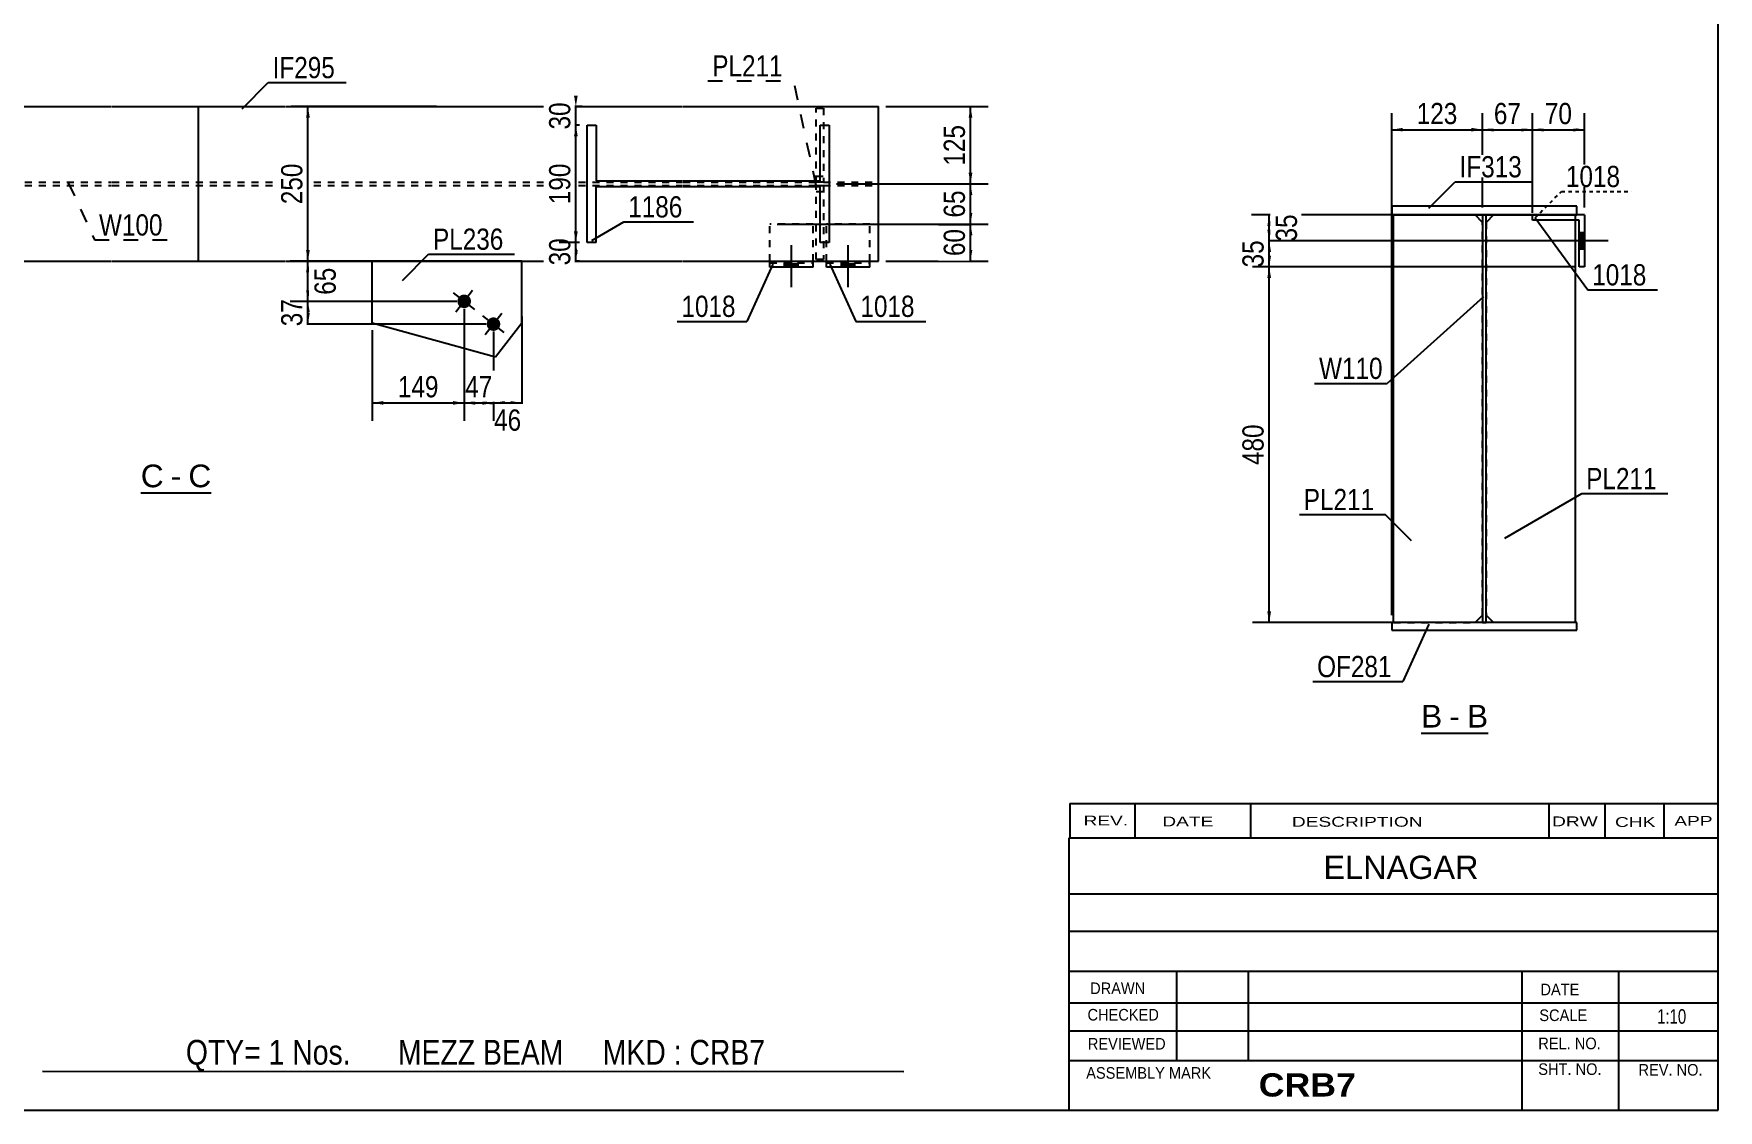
# Model space of a CAD drawing. Header units: millimetres. Extents: x 2 to 405, y 5 to 282.
# Drawn here: x 177.7 to 405, y 5 to 150.3 of the extents above; entities that cross this region are included whole.
import ezdxf

# ---------------------------------------------------------------- set-up
doc = ezdxf.new("R2010")
doc.units = ezdxf.units.MM
for name, pattern in [('DXK_LINE_DOT1', [1.8814, 0.9407, -0.9407]), ('DXK_LINE_DOT2', [3.9198, 1.9599, -1.9599]), ('DXK_LINE_DOT4', [0.9408, 0.4704, -0.4704])]:
    doc.linetypes.add(name, pattern=pattern)
doc.styles.add('Arial', font='ARIAL.TTF', dxfattribs={"height": 0.2})
doc.styles.add('Arial Bold', font='ARIALBD.TTF', dxfattribs={"height": 0.2})
doc.styles.add('Arial Narrow', font='ARIALN.TTF', dxfattribs={"height": 0.2})

# ---------------------------------------------------------------- blocks, each defined once
blk = doc.blocks.new('Unknown-627316292-1210')
at = {"color": 5, "linetype": 'Continuous'}
for p, q in [((405, 5), (405, 282)), ((5, 5), (405, 5))]:
    blk.add_line(p, q, dxfattribs=at)
blk = doc.blocks.new('Unknown-627316292-12 - 1320')
at = {"color": 7, "linetype": 'Continuous'}
blk.add_line((192.15, 88.31), (201.65, 88.31), dxfattribs=at)
at = {"color": 0, "linetype": 'Continuous'}
blk.add_wipeout([(195.23, 89.06), (195.23, 92.26), (192.15, 92.26), (192.15, 89.06)], dxfattribs=at)
blk.add_wipeout([(197.61, 89.06), (197.61, 92.26), (196.19, 92.26), (196.19, 89.06)], dxfattribs=at)
at = {"color": 96, "linetype": 'Continuous', "style": 'Arial'}
for s, p in [('C', (192.15, 89.06)), ('-', (196.19, 89.06))]:
    blk.add_text(s, height=3.06, dxfattribs=at).set_placement(p)
at = {"color": 0, "linetype": 'Continuous'}
blk.add_wipeout([(201.65, 89.06), (201.65, 92.26), (198.57, 92.26), (198.57, 89.06)], dxfattribs=at)
at = {"color": 96, "linetype": 'Continuous', "style": 'Arial'}
blk.add_text('C', height=3.06, dxfattribs=at).set_placement((198.57, 89.06))
blk = doc.blocks.new('Unknown-627316292-13 - 1230')
at = {"color": 7, "linetype": 'Continuous'}
blk.add_line((364.9, 55.89), (373.93, 55.89), dxfattribs=at)
at = {"color": 0, "linetype": 'Continuous'}
blk.add_wipeout([(367.75, 56.64), (367.75, 59.84), (364.9, 59.84), (364.9, 56.64)], dxfattribs=at)
at = {"color": 96, "linetype": 'Continuous', "style": 'Arial'}
blk.add_text('B', height=3.06, dxfattribs=at).set_placement((364.9, 56.64))
at = {"color": 0, "linetype": 'Continuous'}
blk.add_wipeout([(370.13, 56.64), (370.13, 59.84), (368.71, 59.84), (368.71, 56.64)], dxfattribs=at)
at = {"color": 96, "linetype": 'Continuous', "style": 'Arial'}
blk.add_text('-', height=3.06, dxfattribs=at).set_placement((368.71, 56.64))
at = {"color": 0, "linetype": 'Continuous'}
blk.add_wipeout([(373.93, 56.64), (373.93, 59.84), (371.09, 59.84), (371.09, 56.64)], dxfattribs=at)
at = {"color": 96, "linetype": 'Continuous', "style": 'Arial'}
blk.add_text('B', height=3.06, dxfattribs=at).set_placement((371.09, 56.64))
blk = doc.blocks.new('Bolt-627316292-1359 - 1320')
at = {"linetype": 'Continuous'}
blk.add_hatch(color=3, dxfattribs=at).paths.add_polyline_path([(288.51, 119.32), (286.68, 119.32), (286.68, 118.74), (288.51, 118.74)])
at = {"color": 3, "linetype": 'Continuous'}
for p, q in [((287.6, 116.07), (287.6, 121.74)), ((286.68, 118.74), (286.68, 119.32)), ((288.51, 118.74), (288.51, 119.32))]:
    blk.add_line(p, q, dxfattribs=at)
blk = doc.blocks.new('Part-627316292-1448 - 1320')
at = {"color": 7, "linetype": 'DXK_LINE_DOT1'}
for p, q in [((284.68, 119.57), (284.68, 124.57)), ((290.51, 124.57), (284.68, 124.57)), ((290.51, 119.57), (290.51, 124.57)), ((284.68, 119.32), (290.51, 119.32))]:
    blk.add_line(p, q, dxfattribs=at)
at = {"color": 2, "linetype": 'Continuous'}
for p, q in [((284.68, 118.74), (284.68, 119.57)), ((290.51, 118.74), (284.68, 118.74)), ((290.51, 118.74), (290.51, 119.57))]:
    blk.add_line(p, q, dxfattribs=at)
blk = doc.blocks.new('Bolt-627316292-1360 - 1320')
at = {"linetype": 'Continuous'}
blk.add_hatch(color=3, dxfattribs=at).paths.add_polyline_path([(279.01, 118.74), (280.85, 118.74), (280.85, 119.32), (279.01, 119.32)])
at = {"color": 3, "linetype": 'Continuous'}
for p, q in [((279.93, 116.07), (279.93, 121.74)), ((279.01, 118.74), (279.01, 119.32)), ((280.85, 118.74), (280.85, 119.32))]:
    blk.add_line(p, q, dxfattribs=at)
blk = doc.blocks.new('Part-627316292-1388 - 1320')
at = {"color": 2, "linetype": 'Continuous'}
for p, q in [((243.57, 119.57), (223.38, 119.57)), ((223.38, 111.24), (223.38, 119.57)), ((243.57, 111.25), (243.57, 119.57)), ((223.38, 111.24), (239.99, 106.65)), ((239.99, 106.65), (243.57, 111.25))]:
    blk.add_line(p, q, dxfattribs=at)
blk = doc.blocks.new('Part-627316292-1453 - 1320')
at = {"color": 7, "linetype": 'DXK_LINE_DOT1'}
for p, q in [((277.01, 119.57), (277.01, 124.57)), ((282.85, 124.57), (277.01, 124.57)), ((282.85, 119.57), (282.85, 124.57)), ((277.01, 119.32), (282.85, 119.32))]:
    blk.add_line(p, q, dxfattribs=at)
at = {"color": 2, "linetype": 'Continuous'}
for p, q in [((277.01, 118.74), (277.01, 119.57)), ((282.85, 118.74), (277.01, 118.74)), ((282.85, 118.74), (282.85, 119.57))]:
    blk.add_line(p, q, dxfattribs=at)
blk = doc.blocks.new('Part-627316292-1394 - 1320')
at = {"color": 7, "linetype": 'DXK_LINE_DOT1'}
for p, q in [((283.26, 130.2), (283.26, 140.2)), ((283.26, 140.2), (284.26, 140.2)), ((284.26, 140.2), (284.26, 130.2)), ((283.26, 131.03), (284.26, 131.03)), ((284.26, 130.2), (283.26, 130.2))]:
    blk.add_line(p, q, dxfattribs=at)
blk = doc.blocks.new('Part-627316292-1416 - 1320')
at = {"color": 7, "linetype": 'DXK_LINE_DOT1'}
for p, q in [((283.26, 119.78), (283.26, 129.78)), ((283.26, 129.78), (284.26, 129.78)), ((284.26, 129.78), (284.26, 119.78)), ((283.26, 128.95), (284.26, 128.95)), ((284.26, 119.78), (283.26, 119.78))]:
    blk.add_line(p, q, dxfattribs=at)
blk = doc.blocks.new('Part-627316292-1481 - 1320')
at = {"color": 2, "linetype": 'Continuous'}
for p, q in [((252.36, 122.07), (252.36, 137.91)), ((252.36, 137.91), (253.58, 137.91)), ((253.58, 137.91), (253.58, 130.38)), ((283.8, 130.38), (283.8, 137.91)), ((283.8, 137.91), (285.01, 137.91)), ((285.01, 137.91), (285.01, 122.07)), ((253.58, 130.38), (265.25, 130.38)), ((253.58, 122.07), (253.58, 129.6)), ((265.25, 129.6), (253.58, 129.6)), ((265.35, 130.38), (283.8, 130.38)), ((283.8, 129.6), (265.35, 129.6)), ((283.8, 122.07), (283.8, 129.6)), ((253.58, 122.07), (252.36, 122.07)), ((285.01, 122.07), (283.8, 122.07))]:
    blk.add_line(p, q, dxfattribs=at)
blk = doc.blocks.new('Bolt-627316292-1459 - 1320')
at = {"linetype": 'Continuous'}
for points in [[(235.22, 113.42, -1), (236.35, 114.87, -1)], [(239.17, 110.35, -1), (240.3, 111.79, -1)]]:
    blk.add_hatch(color=3, dxfattribs=at).paths.add_polyline_path(points)
at = {"color": 3, "linetype": 'Continuous'}
for p, q in [((237.23, 113.02), (234.34, 115.27)), ((236.91, 115.59), (234.66, 112.7)), ((241.18, 109.94), (238.29, 112.2)), ((240.86, 112.52), (238.61, 109.62))]:
    blk.add_line(p, q, dxfattribs=at)
blk = doc.blocks.new('Part-627316292-1505 - 1320')
at = {"color": 7, "linetype": 'DXK_LINE_DOT1'}
for p, q in [((176.52, 130.2), (188.18, 130.2)), ((176.52, 129.78), (188.18, 129.78)), ((188.28, 130.2), (211.62, 130.2)), ((188.28, 129.78), (211.62, 129.78)), ((211.72, 130.2), (265.25, 130.2)), ((211.72, 129.78), (265.25, 129.78)), ((265.35, 130.2), (283.26, 130.2)), ((265.35, 129.78), (283.26, 129.78)), ((284.26, 130.2), (291.68, 130.2)), ((284.26, 129.78), (291.68, 129.78)), ((291.68, 129.78), (291.68, 130.2))]:
    blk.add_line(p, q, dxfattribs=at)
blk = doc.blocks.new('Part-627316292-1527 - 1320')
at = {"color": 2, "linetype": 'Continuous'}
for p, q in [((101.05, 119.57), (101.05, 140.41)), ((101.05, 140.41), (121.13, 140.41)), ((121.23, 140.41), (164.75, 140.41)), ((164.85, 140.41), (188.18, 140.41)), ((188.28, 140.41), (199.95, 140.41)), ((199.95, 119.57), (199.95, 140.41)), ((101.05, 119.57), (121.13, 119.57)), ((121.23, 119.57), (164.75, 119.57)), ((164.85, 119.57), (188.18, 119.57)), ((188.28, 119.57), (199.95, 119.57))]:
    blk.add_line(p, q, dxfattribs=at)
blk = doc.blocks.new('Part-627316292-1549 - 1320')
at = {"color": 2, "linetype": 'Continuous'}
for p, q in [((199.95, 119.57), (199.95, 140.41)), ((199.95, 140.41), (211.62, 140.41)), ((211.72, 140.41), (265.25, 140.41)), ((265.35, 140.41), (291.68, 140.41)), ((291.68, 119.57), (291.68, 140.41)), ((199.95, 119.57), (211.62, 119.57)), ((211.72, 119.57), (265.25, 119.57)), ((265.35, 119.57), (291.68, 119.57))]:
    blk.add_line(p, q, dxfattribs=at)
blk = doc.blocks.new('Part-627316292-1265 - 1230')
at = {"color": 2, "linetype": 'Continuous'}
for p, q in [((373.68, 125.8), (373.18, 125.8)), ((373.18, 125.8), (373.18, 70.8)), ((373.68, 70.8), (373.68, 125.8)), ((373.18, 70.8), (373.68, 70.8))]:
    blk.add_line(p, q, dxfattribs=at)
blk = doc.blocks.new('Part-627316292-1243 - 1230')
at = {"color": 2, "linetype": 'Continuous'}
for p, q in [((361.18, 70.8), (361.18, 125.8)), ((373.18, 124.8), (372.18, 125.8)), ((373.18, 71.8), (372.18, 70.8))]:
    blk.add_line(p, q, dxfattribs=at)
at = {"color": 7, "linetype": 'DXK_LINE_DOT1'}
for p, q in [((372.18, 125.8), (361.18, 125.8)), ((373.18, 71.8), (373.18, 124.8)), ((361.18, 70.8), (372.18, 70.8))]:
    blk.add_line(p, q, dxfattribs=at)
blk = doc.blocks.new('Part-627316292-1235 - 1230')
at = {"color": 2, "linetype": 'Continuous'}
for p, q in [((360.93, 70.8), (360.93, 69.8)), ((385.93, 70.8), (360.93, 70.8)), ((385.93, 69.8), (385.93, 70.8)), ((360.93, 69.8), (385.93, 69.8))]:
    blk.add_line(p, q, dxfattribs=at)
blk = doc.blocks.new('Part-627316292-1238 - 1230')
at = {"color": 2, "linetype": 'Continuous'}
for p, q in [((360.93, 127), (360.93, 125.8)), ((385.93, 127), (360.93, 127)), ((360.93, 125.8), (385.93, 125.8)), ((385.93, 125.8), (385.93, 127))]:
    blk.add_line(p, q, dxfattribs=at)
blk = doc.blocks.new('Part-627316292-1240 - 1230')
at = {"color": 2, "linetype": 'Continuous'}
for p, q in [((379.93, 125.1), (379.93, 125.8)), ((386.23, 125.1), (379.93, 125.1)), ((386.93, 125.8), (385.93, 125.8)), ((386.23, 118.8), (386.23, 125.1)), ((386.93, 125.8), (386.93, 118.8)), ((386.93, 118.8), (386.23, 118.8))]:
    blk.add_line(p, q, dxfattribs=at)
at = {"color": 7, "linetype": 'DXK_LINE_DOT1'}
blk.add_line((385.93, 125.8), (379.93, 125.8), dxfattribs=at)
blk = doc.blocks.new('Part-627316292-1244 - 1230')
at = {"color": 2, "linetype": 'Continuous'}
for p, q in [((374.68, 125.8), (373.68, 124.8)), ((385.68, 125.1), (385.68, 70.8)), ((374.68, 70.8), (373.68, 71.8))]:
    blk.add_line(p, q, dxfattribs=at)
at = {"color": 7, "linetype": 'DXK_LINE_DOT1'}
for p, q in [((385.68, 125.8), (374.68, 125.8)), ((385.68, 125.8), (385.68, 125.1)), ((373.68, 124.8), (373.68, 71.8)), ((385.68, 70.8), (374.68, 70.8))]:
    blk.add_line(p, q, dxfattribs=at)
blk = doc.blocks.new('Bolt-627316292-1266 - 1230')
at = {"linetype": 'Continuous'}
blk.add_hatch(color=3, dxfattribs=at).paths.add_polyline_path([(386.93, 121.2), (386.93, 123.4), (386.23, 123.4), (386.23, 121.2)])
at = {"color": 3, "linetype": 'Continuous'}
for p, q in [((386.93, 123.4), (386.23, 123.4)), ((390.13, 122.3), (383.33, 122.3)), ((386.93, 121.2), (386.23, 121.2))]:
    blk.add_line(p, q, dxfattribs=at)
blk = doc.blocks.new('StraightDimension-627316292-2253 - 1320')
at = {"linetype": 'Continuous'}
for points in [[(303.85, 123.07), (304.1, 124.57), (304.35, 123.07)], [(304.35, 121.07), (304.1, 119.57), (303.85, 121.07)]]:
    blk.add_hatch(color=7, dxfattribs=at).paths.add_polyline_path(points)
at = {"color": 7, "linetype": 'Continuous'}
for p, q in [((278.01, 124.57), (306.5, 124.57)), ((304.1, 119.57), (304.1, 124.57)), ((292.68, 119.57), (306.5, 119.57))]:
    blk.add_line(p, q, dxfattribs=at)
at = {"color": 0}
blk.add_wipeout([(303.95, 124.5), (299.75, 124.5), (299.75, 119.65), (303.95, 119.65)], dxfattribs=at)
at = {"color": 3, "style": 'Arial Narrow'}
blk.add_text('60', height=2.863, rotation=90.0002, dxfattribs=at).set_placement((303.35, 120.25))
blk = doc.blocks.new('StraightDimension-627316292-1689 - 1320')
at = {"linetype": 'Continuous'}
for points in [[(241.23, 100.19), (239.73, 100.44), (241.23, 100.69)], [(242.07, 100.69), (243.57, 100.44), (242.07, 100.19)]]:
    blk.add_hatch(color=7, dxfattribs=at).paths.add_polyline_path(points)
at = {"color": 7, "linetype": 'Continuous'}
for p, q in [((243.57, 112.11), (243.57, 98.19)), ((239.73, 110.07), (239.73, 98.19)), ((239.73, 100.44), (243.57, 100.44))]:
    blk.add_line(p, q, dxfattribs=at)
at = {"color": 0}
blk.add_wipeout([(244.08, 96.09), (244.08, 100.29), (239.22, 100.29), (239.22, 96.09)], dxfattribs=at)
at = {"color": 3, "style": 'Arial Narrow'}
blk.add_text('46', height=2.863, dxfattribs=at).set_placement((239.82, 96.69))
blk = doc.blocks.new('StraightDimension-627316292-1699 - 1320')
at = {"linetype": 'Continuous'}
for points in [[(237.29, 100.19), (235.79, 100.44), (237.29, 100.69)], [(238.23, 100.69), (239.73, 100.44), (238.23, 100.19)]]:
    blk.add_hatch(color=7, dxfattribs=at).paths.add_polyline_path(points)
at = {"color": 7, "linetype": 'Continuous'}
for p, q in [((235.79, 113.14), (235.79, 98.04)), ((239.73, 110.07), (239.73, 98.04)), ((235.79, 100.44), (239.73, 100.44))]:
    blk.add_line(p, q, dxfattribs=at)
at = {"color": 0}
blk.add_wipeout([(240.19, 100.59), (240.19, 104.79), (235.33, 104.79), (235.33, 100.59)], dxfattribs=at)
at = {"color": 3, "style": 'Arial Narrow'}
blk.add_text('47', height=2.863, dxfattribs=at).set_placement((235.93, 101.19))
blk = doc.blocks.new('StraightDimension-627316292-2644 - 1320')
at = {"linetype": 'Continuous'}
for points in [[(214.45, 112.64), (214.7, 114.14), (214.95, 112.64)], [(214.95, 112.57), (214.7, 111.07), (214.45, 112.57)]]:
    blk.add_hatch(color=7, dxfattribs=at).paths.add_polyline_path(points)
at = {"color": 7, "linetype": 'Continuous'}
for p, q in [((234.79, 114.14), (212.45, 114.14)), ((214.7, 111.07), (214.7, 114.14)), ((238.73, 111.07), (212.45, 111.07))]:
    blk.add_line(p, q, dxfattribs=at)
at = {"color": 0}
blk.add_wipeout([(214.55, 115.03), (210.35, 115.03), (210.35, 110.18), (214.55, 110.18)], dxfattribs=at)
at = {"color": 3, "style": 'Arial Narrow'}
blk.add_text('37', height=2.863, rotation=90.0002, dxfattribs=at).set_placement((213.95, 110.78))
blk = doc.blocks.new('StraightDimension-627316292-1556 - 1320')
at = {"linetype": 'Continuous'}
for points in [[(250.6, 120.57), (250.85, 122.07), (251.1, 120.57)], [(251.1, 121.07), (250.85, 119.57), (250.6, 121.07)]]:
    blk.add_hatch(color=7, dxfattribs=at).paths.add_polyline_path(points)
at = {"color": 7, "linetype": 'Continuous'}
for p, q in [((251.36, 122.07), (248.6, 122.07)), ((250.85, 119.57), (250.85, 122.07)), ((251.36, 119.57), (248.6, 119.57))]:
    blk.add_line(p, q, dxfattribs=at)
at = {"color": 0}
blk.add_wipeout([(250.7, 123.25), (246.5, 123.25), (246.5, 118.4), (250.7, 118.4)], dxfattribs=at)
at = {"color": 3, "style": 'Arial Narrow'}
blk.add_text('30', height=2.863, rotation=90.0002, dxfattribs=at).set_placement((250.1, 119))
blk = doc.blocks.new('StraightDimension-627316292-2252 - 1320')
at = {"linetype": 'Continuous'}
for points in [[(303.85, 128.49), (304.1, 129.99), (304.35, 128.49)], [(304.35, 126.07), (304.1, 124.57), (303.85, 126.07)]]:
    blk.add_hatch(color=7, dxfattribs=at).paths.add_polyline_path(points)
at = {"color": 7, "linetype": 'Continuous'}
for p, q in [((286.01, 129.99), (306.5, 129.99)), ((304.1, 124.57), (304.1, 129.99)), ((278.01, 124.57), (306.5, 124.57))]:
    blk.add_line(p, q, dxfattribs=at)
at = {"color": 0}
blk.add_wipeout([(303.95, 129.71), (299.75, 129.71), (299.75, 124.85), (303.95, 124.85)], dxfattribs=at)
at = {"color": 3, "style": 'Arial Narrow'}
blk.add_text('65', height=2.863, rotation=90.0002, dxfattribs=at).set_placement((303.35, 125.45))
blk = doc.blocks.new('StraightDimension-627316292-1570 - 1320')
at = {"linetype": 'Continuous'}
for points in [[(250.6, 136.41), (250.85, 137.91), (251.1, 136.41)], [(251.1, 123.57), (250.85, 122.07), (250.6, 123.57)]]:
    blk.add_hatch(color=7, dxfattribs=at).paths.add_polyline_path(points)
at = {"color": 7, "linetype": 'Continuous'}
for p, q in [((251.36, 137.91), (248.6, 137.91)), ((250.85, 122.07), (250.85, 137.91)), ((251.36, 122.07), (248.6, 122.07))]:
    blk.add_line(p, q, dxfattribs=at)
at = {"color": 0}
blk.add_wipeout([(250.7, 133.33), (246.5, 133.33), (246.5, 126.65), (250.7, 126.65)], dxfattribs=at)
at = {"color": 3, "style": 'Arial Narrow'}
blk.add_text('190', height=2.863, rotation=90.0002, dxfattribs=at).set_placement((250.1, 127.25))
blk = doc.blocks.new('StraightDimension-627316292-1580 - 1320')
at = {"linetype": 'Continuous'}
for points in [[(251.1, 141.91), (250.85, 140.41), (250.6, 141.91)], [(250.6, 136.41), (250.85, 137.91), (251.1, 136.41)]]:
    blk.add_hatch(color=7, dxfattribs=at).paths.add_polyline_path(points)
at = {"color": 7, "linetype": 'Continuous'}
for p, q in [((251.69, 140.41), (248.6, 140.41)), ((250.85, 137.91), (250.85, 140.41)), ((251.36, 137.91), (248.6, 137.91))]:
    blk.add_line(p, q, dxfattribs=at)
at = {"color": 0}
blk.add_wipeout([(250.7, 141.58), (246.5, 141.58), (246.5, 136.73), (250.7, 136.73)], dxfattribs=at)
at = {"color": 3, "style": 'Arial Narrow'}
blk.add_text('30', height=2.863, rotation=90.0002, dxfattribs=at).set_placement((250.1, 137.33))
blk = doc.blocks.new('StraightDimension-627316292-1679 - 1320')
at = {"linetype": 'Continuous'}
for points in [[(224.88, 100.19), (223.38, 100.44), (224.88, 100.69)], [(234.29, 100.69), (235.79, 100.44), (234.29, 100.19)]]:
    blk.add_hatch(color=7, dxfattribs=at).paths.add_polyline_path(points)
at = {"color": 7, "linetype": 'Continuous'}
for p, q in [((235.79, 113.14), (235.79, 98.04)), ((223.38, 110.24), (223.38, 98.04)), ((223.38, 100.44), (235.79, 100.44))]:
    blk.add_line(p, q, dxfattribs=at)
at = {"color": 0}
blk.add_wipeout([(232.93, 100.59), (232.93, 104.79), (226.24, 104.79), (226.24, 100.59)], dxfattribs=at)
at = {"color": 3, "style": 'Arial Narrow'}
blk.add_text('149', height=2.863, dxfattribs=at).set_placement((226.84, 101.19))
blk = doc.blocks.new('StraightDimension-627316292-2251 - 1320')
at = {"linetype": 'Continuous'}
for points in [[(303.85, 138.91), (304.1, 140.41), (304.35, 138.91)], [(304.35, 131.49), (304.1, 129.99), (303.85, 131.49)]]:
    blk.add_hatch(color=7, dxfattribs=at).paths.add_polyline_path(points)
at = {"color": 7, "linetype": 'Continuous'}
for p, q in [((292.68, 140.41), (306.5, 140.41)), ((304.1, 129.99), (304.1, 140.41)), ((286.01, 129.99), (306.5, 129.99))]:
    blk.add_line(p, q, dxfattribs=at)
at = {"color": 0}
blk.add_wipeout([(303.95, 138.54), (299.75, 138.54), (299.75, 131.86), (303.95, 131.86)], dxfattribs=at)
at = {"color": 3, "style": 'Arial Narrow'}
blk.add_text('125', height=2.863, rotation=90.0002, dxfattribs=at).set_placement((303.35, 132.46))
blk = doc.blocks.new('StraightDimension-627316292-2642 - 1320')
at = {"linetype": 'Continuous'}
for points in [[(214.45, 138.91), (214.7, 140.41), (214.95, 138.91)], [(214.95, 121.07), (214.7, 119.57), (214.45, 121.07)]]:
    blk.add_hatch(color=7, dxfattribs=at).paths.add_polyline_path(points)
at = {"color": 7, "linetype": 'Continuous'}
for p, q in [((232.03, 140.41), (212.45, 140.41)), ((214.7, 119.57), (214.7, 140.41)), ((234.79, 119.57), (212.45, 119.57))]:
    blk.add_line(p, q, dxfattribs=at)
at = {"color": 0}
blk.add_wipeout([(214.55, 133.33), (210.35, 133.33), (210.35, 126.65), (214.55, 126.65)], dxfattribs=at)
at = {"color": 3, "style": 'Arial Narrow'}
blk.add_text('250', height=2.863, rotation=90.0002, dxfattribs=at).set_placement((213.95, 127.25))
blk = doc.blocks.new('StraightDimension-627316292-2643 - 1320')
at = {"linetype": 'Continuous'}
for points in [[(214.45, 118.07), (214.7, 119.57), (214.95, 118.07)], [(214.95, 115.64), (214.7, 114.14), (214.45, 115.64)]]:
    blk.add_hatch(color=7, dxfattribs=at).paths.add_polyline_path(points)
at = {"color": 7, "linetype": 'Continuous'}
for p, q in [((234.79, 119.57), (212.3, 119.57)), ((214.7, 114.14), (214.7, 119.57)), ((234.79, 114.14), (212.3, 114.14))]:
    blk.add_line(p, q, dxfattribs=at)
at = {"color": 0}
blk.add_wipeout([(219.05, 119.29), (214.85, 119.29), (214.85, 114.43), (219.05, 114.43)], dxfattribs=at)
at = {"color": 3, "style": 'Arial Narrow'}
blk.add_text('65', height=2.863, rotation=90.0002, dxfattribs=at).set_placement((218.45, 115.03))
blk = doc.blocks.new('StraightDimension-627316292-2797 - 1230')
at = {"linetype": 'Continuous'}
for points in [[(381.43, 137.05), (379.93, 137.3), (381.43, 137.55)], [(385.43, 137.55), (386.93, 137.3), (385.43, 137.05)]]:
    blk.add_hatch(color=7, dxfattribs=at).paths.add_polyline_path(points)
at = {"color": 7, "linetype": 'Continuous'}
for p, q in [((379.93, 126.1), (379.93, 139.55)), ((386.93, 126.8), (386.93, 139.55)), ((379.93, 137.3), (386.93, 137.3))]:
    blk.add_line(p, q, dxfattribs=at)
at = {"color": 0}
blk.add_wipeout([(385.86, 137.45), (385.86, 141.65), (381, 141.65), (381, 137.45)], dxfattribs=at)
at = {"color": 3, "style": 'Arial Narrow'}
blk.add_text('70', height=2.863, dxfattribs=at).set_placement((381.6, 138.05))
blk = doc.blocks.new('StraightDimension-627316292-2798 - 1230')
at = {"linetype": 'Continuous'}
for points in [[(374.68, 137.05), (373.18, 137.3), (374.68, 137.55)], [(378.43, 137.55), (379.93, 137.3), (378.43, 137.05)]]:
    blk.add_hatch(color=7, dxfattribs=at).paths.add_polyline_path(points)
at = {"color": 7, "linetype": 'Continuous'}
for p, q in [((373.18, 126.8), (373.18, 139.55)), ((379.93, 126.1), (379.93, 139.55)), ((373.18, 137.3), (379.93, 137.3))]:
    blk.add_line(p, q, dxfattribs=at)
at = {"color": 0}
blk.add_wipeout([(378.98, 137.45), (378.98, 141.65), (374.12, 141.65), (374.12, 137.45)], dxfattribs=at)
at = {"color": 3, "style": 'Arial Narrow'}
blk.add_text('67', height=2.863, dxfattribs=at).set_placement((374.72, 138.05))
blk = doc.blocks.new('StraightDimension-627316292-2799 - 1230')
at = {"linetype": 'Continuous'}
for points in [[(362.43, 137.05), (360.93, 137.3), (362.43, 137.55)], [(371.68, 137.55), (373.18, 137.3), (371.68, 137.05)]]:
    blk.add_hatch(color=7, dxfattribs=at).paths.add_polyline_path(points)
at = {"color": 7, "linetype": 'Continuous'}
for p, q in [((360.93, 71.8), (360.93, 139.55)), ((373.18, 126.8), (373.18, 139.55)), ((360.93, 137.3), (373.18, 137.3))]:
    blk.add_line(p, q, dxfattribs=at)
at = {"color": 0}
blk.add_wipeout([(370.39, 137.45), (370.39, 141.65), (363.71, 141.65), (363.71, 137.45)], dxfattribs=at)
at = {"color": 3, "style": 'Arial Narrow'}
blk.add_text('123', height=2.863, dxfattribs=at).set_placement((364.31, 138.05))
blk = doc.blocks.new('StraightDimension-627316292-2898 - 1230')
at = {"linetype": 'Continuous'}
for points in [[(344.15, 124.3), (344.4, 125.8), (344.65, 124.3)], [(344.65, 123.8), (344.4, 122.3), (344.15, 123.8)]]:
    blk.add_hatch(color=7, dxfattribs=at).paths.add_polyline_path(points)
at = {"color": 7, "linetype": 'Continuous'}
for p, q in [((385.93, 125.8), (342, 125.8)), ((344.4, 122.3), (344.4, 125.8)), ((383.78, 122.3), (342, 122.3))]:
    blk.add_line(p, q, dxfattribs=at)
at = {"color": 0}
blk.add_wipeout([(348.75, 126.48), (344.55, 126.48), (344.55, 121.62), (348.75, 121.62)], dxfattribs=at)
at = {"color": 3, "style": 'Arial Narrow'}
blk.add_text('35', height=2.863, rotation=90.0002, dxfattribs=at).set_placement((348.15, 122.22))
blk = doc.blocks.new('StraightDimension-627316292-2899 - 1230')
at = {"linetype": 'Continuous'}
for points in [[(344.15, 120.8), (344.4, 122.3), (344.65, 120.8)], [(344.65, 120.3), (344.4, 118.8), (344.15, 120.3)]]:
    blk.add_hatch(color=7, dxfattribs=at).paths.add_polyline_path(points)
at = {"color": 7, "linetype": 'Continuous'}
for p, q in [((383.78, 122.3), (342.15, 122.3)), ((344.4, 118.8), (344.4, 122.3)), ((385.58, 118.8), (342.15, 118.8))]:
    blk.add_line(p, q, dxfattribs=at)
at = {"color": 0}
blk.add_wipeout([(344.25, 122.98), (340.05, 122.98), (340.05, 118.12), (344.25, 118.12)], dxfattribs=at)
at = {"color": 3, "style": 'Arial Narrow'}
blk.add_text('35', height=2.863, rotation=90.0002, dxfattribs=at).set_placement((343.65, 118.72))
blk = doc.blocks.new('StraightDimension-627316292-2900 - 1230')
at = {"linetype": 'Continuous'}
for points in [[(344.15, 117.3), (344.4, 118.8), (344.65, 117.3)], [(344.65, 72.3), (344.4, 70.8), (344.15, 72.3)]]:
    blk.add_hatch(color=7, dxfattribs=at).paths.add_polyline_path(points)
at = {"color": 7, "linetype": 'Continuous'}
for p, q in [((385.58, 118.8), (342.15, 118.8)), ((344.4, 70.8), (344.4, 118.8)), ((366.18, 70.8), (342.15, 70.8))]:
    blk.add_line(p, q, dxfattribs=at)
at = {"color": 0}
blk.add_wipeout([(344.25, 98.14), (340.05, 98.14), (340.05, 91.46), (344.25, 91.46)], dxfattribs=at)
at = {"color": 3, "style": 'Arial Narrow'}
blk.add_text('480', height=2.863, rotation=90.0002, dxfattribs=at).set_placement((343.65, 92.06))
blk = doc.blocks.new('CBS_NAME_BLOG-627316292-4557')
at = {"color": 7, "linetype": 'Continuous'}
for p, q in [((317.41, 41.75), (404.93, 41.75)), ((317.41, 5.04), (317.41, 41.75)), ((317.41, 34.21), (404.93, 34.21)), ((317.48, 29.16), (405, 29.16)), ((317.41, 23.79), (404.93, 23.79)), ((331.93, 11.68), (331.93, 23.78)), ((341.62, 11.71), (341.62, 23.78)), ((378.53, 5.04), (378.53, 23.77)), ((391.58, 5.04), (391.58, 23.78)), ((317.42, 19.49), (405, 19.51)), ((317.41, 15.74), (404.93, 15.74)), ((317.41, 11.7), (404.93, 11.7)), ((317.41, 5), (405, 5))]:
    blk.add_line(p, q, dxfattribs=at)
at = {"color": 3, "linetype": 'Continuous', "style": 'Arial'}
blk.add_text('ELNAGAR', height=3.133, dxfattribs=at).set_placement((351.73, 36.22))
at = {"color": 3, "linetype": 'Continuous'}
for s, height, style, width, p in [('DRAWN', 1.566, 'Arial', 0.9, (320.24, 20.68)), ('DATE', 1.566, 'Arial', 0.9, (381, 20.52)), ('CHECKED', 1.566, 'Arial', 0.9, (319.89, 17.11)), ('SCALE', 1.566, 'Arial', 0.9, (380.85, 17.04)), ('1:10', 1.957, 'Arial Narrow', 0.9, (396.74, 16.68)), ('REVIEWED', 1.566, 'Arial', 0.9, (319.93, 13.19)), ('REL. NO.', 1.566, 'Arial', 0.9, (380.71, 13.24)), ('ASSEMBLY MARK', 1.5663, 'Arial', 0.9, (319.71, 9.26)), ('CRB7', 3.131, 'Arial Bold', 1.1, (342.99, 6.86)), ('SHT. NO.', 1.566, 'Arial', 0.9, (380.71, 9.77)), ('REV. NO.', 1.566, 'Arial', 0.9, (394.23, 9.68))]:
    blk.add_text(s, height=height, dxfattribs=dict(at, style=style, width=width)).set_placement(p)
blk = doc.blocks.new('CBS_CALLOFF-627316292-4556')
at = {"color": 7, "linetype": 'Continuous'}
blk.add_line((178.88, 10.27), (295.11, 10.25), dxfattribs=at)
at = {"color": 3, "linetype": 'Continuous', "style": 'Arial Narrow'}
blk.add_text('QTY= 1 Nos.      MEZZ BEAM     MKD : CRB7', height=3.3405, dxfattribs=at).set_placement((198.23, 11.16))
blk = doc.blocks.new('CBS_REVISION-627316292-4558')
at = {"color": 7, "linetype": 'Continuous'}
for p, q in [((317.49, 46.38), (404.99, 46.38)), ((317.49, 46.38), (317.49, 41.75)), ((326.29, 46.38), (326.29, 41.75)), ((341.88, 46.38), (341.88, 41.81)), ((382.14, 46.38), (382.14, 41.75)), ((389.68, 46.38), (389.68, 41.75)), ((397.63, 46.38), (397.63, 41.75)), ((317.49, 41.75), (404.99, 41.75))]:
    blk.add_line(p, q, dxfattribs=at)
at = {"color": 7, "style": 'Arial Narrow', "width": 1.7}
for s, height, p in [('REV.', 1.326, (319.35, 43.43)), ('DATE', 1.326, (329.98, 43.31)), ('DESCRIPTION', 1.3257, (347.46, 43.26)), ('DRW', 1.326, (382.57, 43.32)), ('CHK', 1.326, (391.06, 43.23)), ('APP', 1.326, (399.06, 43.38))]:
    blk.add_text(s, height=height, dxfattribs=at).set_placement(p)
blk = doc.blocks.new('Mark-627316292-1384 - 1320')
at = {"color": 0}
blk.add_wipeout([(241.09, 121.1), (241.09, 124.1), (231.58, 124.1), (231.58, 121.1)], dxfattribs=at)
blk.add_wipeout([(241.09, 121.1), (241.09, 124.1), (231.58, 124.1), (231.58, 121.1)], dxfattribs=at)
at = {"color": 7, "linetype": 'Continuous'}
for p, q in [((227.45, 116.96), (230.98, 120.5)), ((230.98, 120.5), (242.59, 120.5))]:
    blk.add_line(p, q, dxfattribs=at)
at = {"color": 3, "style": 'Arial Narrow'}
blk.add_text('PL236', height=2.863, dxfattribs=at).set_placement((231.58, 121.1))
blk = doc.blocks.new('Mark-627316292-1412 - 1320')
at = {"color": 7, "linetype": 'DXK_LINE_DOT2'}
blk.add_line((283.26, 129.78), (280.26, 143.88), dxfattribs=at)
at = {"color": 0}
blk.add_wipeout([(278.76, 144.48), (278.76, 147.48), (269.26, 147.48), (269.26, 144.48)], dxfattribs=at)
blk.add_wipeout([(278.76, 144.48), (278.76, 147.48), (269.26, 147.48), (269.26, 144.48)], dxfattribs=at)
at = {"color": 7, "linetype": 'DXK_LINE_DOT2'}
blk.add_line((268.66, 143.88), (280.26, 143.88), dxfattribs=at)
at = {"color": 3, "style": 'Arial Narrow'}
blk.add_text('PL211', height=2.863, dxfattribs=at).set_placement((269.26, 144.48))
blk = doc.blocks.new('Mark-627316292-1444 - 1320')
at = {"color": 0}
blk.add_wipeout([(296.57, 112.04), (296.57, 115.04), (289.25, 115.04), (289.25, 112.04)], dxfattribs=at)
blk.add_wipeout([(296.57, 112.04), (296.57, 115.04), (289.25, 115.04), (289.25, 112.04)], dxfattribs=at)
at = {"color": 7, "linetype": 'Continuous'}
for p, q in [((285.12, 119.18), (288.65, 111.44)), ((288.65, 111.44), (298.07, 111.44))]:
    blk.add_line(p, q, dxfattribs=at)
at = {"color": 3, "style": 'Arial Narrow'}
blk.add_text('1018', height=2.863, dxfattribs=at).set_placement((289.25, 112.04))
blk = doc.blocks.new('Mark-627316292-1449 - 1320')
at = {"color": 7, "linetype": 'Continuous'}
blk.add_line((277.45, 119.18), (273.92, 111.44), dxfattribs=at)
at = {"color": 0}
blk.add_wipeout([(272.42, 112.04), (272.42, 115.04), (265.1, 115.04), (265.1, 112.04)], dxfattribs=at)
blk.add_wipeout([(272.42, 112.04), (272.42, 115.04), (265.1, 115.04), (265.1, 112.04)], dxfattribs=at)
at = {"color": 7, "linetype": 'Continuous'}
blk.add_line((264.5, 111.44), (273.92, 111.44), dxfattribs=at)
at = {"color": 3, "style": 'Arial Narrow'}
blk.add_text('1018', height=2.863, dxfattribs=at).set_placement((265.1, 112.04))
blk = doc.blocks.new('Mark-627316292-1477 - 1320')
at = {"color": 0}
blk.add_wipeout([(265.24, 125.46), (265.24, 128.46), (257.92, 128.46), (257.92, 125.46)], dxfattribs=at)
blk.add_wipeout([(265.24, 125.46), (265.24, 128.46), (257.92, 128.46), (257.92, 125.46)], dxfattribs=at)
at = {"color": 7, "linetype": 'Continuous'}
for p, q in [((252.99, 122.36), (257.32, 124.86)), ((257.32, 124.86), (266.74, 124.86))]:
    blk.add_line(p, q, dxfattribs=at)
at = {"color": 3, "style": 'Arial Narrow'}
blk.add_text('1186', height=2.863, dxfattribs=at).set_placement((257.92, 125.46))
blk = doc.blocks.new('Mark-627316292-1501 - 1320')
at = {"color": 0}
blk.add_wipeout([(195.09, 123.02), (195.09, 126.02), (186.51, 126.02), (186.51, 123.02)], dxfattribs=at)
blk.add_wipeout([(195.09, 123.02), (195.09, 126.02), (186.51, 126.02), (186.51, 123.02)], dxfattribs=at)
at = {"color": 7, "linetype": 'DXK_LINE_DOT2'}
for p, q in [((182.37, 130.15), (185.91, 122.42)), ((185.91, 122.42), (196.59, 122.42))]:
    blk.add_line(p, q, dxfattribs=at)
at = {"color": 3, "style": 'Arial Narrow'}
blk.add_text('W100', height=2.863, dxfattribs=at).set_placement((186.51, 123.02))
blk = doc.blocks.new('Mark-627316292-1545 - 1320')
at = {"color": 0}
blk.add_wipeout([(218.35, 144.25), (218.35, 147.25), (209.94, 147.25), (209.94, 144.25)], dxfattribs=at)
blk.add_wipeout([(218.35, 144.25), (218.35, 147.25), (209.94, 147.25), (209.94, 144.25)], dxfattribs=at)
at = {"color": 7, "linetype": 'Continuous'}
for p, q in [((205.81, 140.11), (209.34, 143.65)), ((209.34, 143.65), (219.85, 143.65))]:
    blk.add_line(p, q, dxfattribs=at)
at = {"color": 3, "style": 'Arial Narrow'}
blk.add_text('IF295', height=2.863, dxfattribs=at).set_placement((209.94, 144.25))
blk = doc.blocks.new('Mark-627316292-2721 - 1230')
at = {"color": 7, "linetype": 'Continuous'}
blk.add_line((363.61, 81.83), (360.07, 85.37), dxfattribs=at)
at = {"color": 0}
blk.add_wipeout([(358.57, 85.97), (358.57, 88.97), (349.07, 88.97), (349.07, 85.97)], dxfattribs=at)
blk.add_wipeout([(358.57, 85.97), (358.57, 88.97), (349.07, 88.97), (349.07, 85.97)], dxfattribs=at)
at = {"color": 7, "linetype": 'Continuous'}
blk.add_line((348.47, 85.37), (360.07, 85.37), dxfattribs=at)
at = {"color": 3, "style": 'Arial Narrow'}
blk.add_text('PL211', height=2.863, dxfattribs=at).set_placement((349.07, 85.97))
blk = doc.blocks.new('Mark-627316292-1260 - 1230')
at = {"color": 0}
blk.add_wipeout([(359.72, 103.67), (359.72, 106.67), (351.13, 106.67), (351.13, 103.67)], dxfattribs=at)
blk.add_wipeout([(359.72, 103.67), (359.72, 106.67), (351.13, 106.67), (351.13, 103.67)], dxfattribs=at)
at = {"color": 7, "linetype": 'Continuous'}
for p in [(373.31, 114.77), (350.53, 103.07)]:
    blk.add_line(p, (360.32, 103.07), dxfattribs=at)
at = {"color": 3, "style": 'Arial Narrow'}
blk.add_text('W110', height=2.863, dxfattribs=at).set_placement((351.13, 103.67))
blk = doc.blocks.new('Mark-627316292-2715 - 1230')
at = {"color": 0}
blk.add_wipeout([(378.5, 130.87), (378.5, 133.87), (370.09, 133.87), (370.09, 130.87)], dxfattribs=at)
blk.add_wipeout([(378.5, 130.87), (378.5, 133.87), (370.09, 133.87), (370.09, 130.87)], dxfattribs=at)
at = {"color": 7, "linetype": 'Continuous'}
for p, q in [((365.96, 126.73), (369.49, 130.27)), ((369.49, 130.27), (380, 130.27))]:
    blk.add_line(p, q, dxfattribs=at)
at = {"color": 3, "style": 'Arial Narrow'}
blk.add_text('IF313', height=2.863, dxfattribs=at).set_placement((370.09, 130.87))
blk = doc.blocks.new('Mark-627316292-2718 - 1230')
at = {"color": 0}
blk.add_wipeout([(391.75, 129.56), (391.75, 132.56), (384.44, 132.56), (384.44, 129.56)], dxfattribs=at)
blk.add_wipeout([(391.75, 129.56), (391.75, 132.56), (384.44, 132.56), (384.44, 129.56)], dxfattribs=at)
at = {"color": 7, "linetype": 'DXK_LINE_DOT4'}
for p, q in [((380.3, 125.43), (383.84, 128.96)), ((383.84, 128.96), (393.25, 128.96))]:
    blk.add_line(p, q, dxfattribs=at)
at = {"color": 3, "style": 'Arial Narrow'}
blk.add_text('1018', height=2.863, dxfattribs=at).set_placement((384.44, 129.56))
blk = doc.blocks.new('Mark-627316292-3991 - 1230')
at = {"color": 0}
blk.add_wipeout([(395.31, 116.29), (395.31, 119.29), (387.99, 119.29), (387.99, 116.29)], dxfattribs=at)
blk.add_wipeout([(395.31, 116.29), (395.31, 119.29), (387.99, 119.29), (387.99, 116.29)], dxfattribs=at)
at = {"color": 7, "linetype": 'Continuous'}
for p, q in [((380.3, 125.43), (387.39, 115.69)), ((387.39, 115.69), (396.81, 115.69))]:
    blk.add_line(p, q, dxfattribs=at)
at = {"color": 3, "style": 'Arial Narrow'}
blk.add_text('1018', height=2.863, dxfattribs=at).set_placement((387.99, 116.29))
blk = doc.blocks.new('Mark-627316292-2724 - 1230')
at = {"color": 0}
blk.add_wipeout([(396.68, 88.8), (396.68, 91.8), (387.18, 91.8), (387.18, 88.8)], dxfattribs=at)
blk.add_wipeout([(396.68, 88.8), (396.68, 91.8), (387.18, 91.8), (387.18, 88.8)], dxfattribs=at)
at = {"color": 7, "linetype": 'Continuous'}
for p, q in [((376.19, 82.2), (386.58, 88.2)), ((386.58, 88.2), (398.18, 88.2))]:
    blk.add_line(p, q, dxfattribs=at)
at = {"color": 3, "style": 'Arial Narrow'}
blk.add_text('PL211', height=2.863, dxfattribs=at).set_placement((387.18, 88.8))
blk = doc.blocks.new('Mark-627316292-2739 - 1230')
at = {"color": 7, "linetype": 'Continuous'}
blk.add_line((365.96, 70.57), (362.42, 62.84), dxfattribs=at)
at = {"color": 0}
blk.add_wipeout([(360.92, 63.44), (360.92, 66.44), (350.87, 66.44), (350.87, 63.44)], dxfattribs=at)
blk.add_wipeout([(360.92, 63.44), (360.92, 66.44), (350.87, 66.44), (350.87, 63.44)], dxfattribs=at)
at = {"color": 7, "linetype": 'Continuous'}
blk.add_line((350.27, 62.84), (362.42, 62.84), dxfattribs=at)
at = {"color": 3, "style": 'Arial Narrow'}
blk.add_text('OF281', height=2.863, dxfattribs=at).set_placement((350.87, 63.44))

msp = doc.modelspace()

# ---------------------------------------------------------------- block references
for name in ['Unknown-627316292-1210', 'Part-627316292-1527 - 1320', 'Part-627316292-1549 - 1320', 'Part-627316292-1394 - 1320', 'Part-627316292-1481 - 1320', 'Part-627316292-1505 - 1320', 'Part-627316292-1416 - 1320', 'Part-627316292-1238 - 1230', 'Part-627316292-1243 - 1230', 'Part-627316292-1265 - 1230', 'Part-627316292-1244 - 1230', 'Part-627316292-1240 - 1230', 'Part-627316292-1453 - 1320', 'Part-627316292-1448 - 1320', 'Bolt-627316292-1266 - 1230', 'Bolt-627316292-1360 - 1320', 'Bolt-627316292-1359 - 1320', 'Part-627316292-1388 - 1320', 'Bolt-627316292-1459 - 1320', 'Part-627316292-1235 - 1230', 'CBS_REVISION-627316292-4558', 'CBS_NAME_BLOG-627316292-4557', 'CBS_CALLOFF-627316292-4556']:
    msp.add_blockref(name, (0, 0))

# ---------------------------------------------------------------- next in the draw order: block references
for name in ['StraightDimension-627316292-2797 - 1230', 'StraightDimension-627316292-2642 - 1320', 'Mark-627316292-1501 - 1320', 'Mark-627316292-1477 - 1320', 'StraightDimension-627316292-1556 - 1320', 'StraightDimension-627316292-2253 - 1320', 'StraightDimension-627316292-1689 - 1320', 'Unknown-627316292-12 - 1320', 'Unknown-627316292-13 - 1230']:
    msp.add_blockref(name, (0, 0))

# ---------------------------------------------------------------- next in the draw order: block references
for name in ['Mark-627316292-1545 - 1320', 'StraightDimension-627316292-2798 - 1230', 'StraightDimension-627316292-1570 - 1320', 'StraightDimension-627316292-2252 - 1320', 'Mark-627316292-1449 - 1320', 'Mark-627316292-1444 - 1320', 'StraightDimension-627316292-1699 - 1320']:
    msp.add_blockref(name, (0, 0))

# ---------------------------------------------------------------- next in the draw order: block references
for name in ['Mark-627316292-1412 - 1320', 'StraightDimension-627316292-1580 - 1320', 'StraightDimension-627316292-2799 - 1230', 'StraightDimension-627316292-2251 - 1320', 'StraightDimension-627316292-2644 - 1320']:
    msp.add_blockref(name, (0, 0))

# ---------------------------------------------------------------- next in the draw order: block references
for name in ['StraightDimension-627316292-2898 - 1230', 'StraightDimension-627316292-1679 - 1320']:
    msp.add_blockref(name, (0, 0))

# ---------------------------------------------------------------- next in the draw order: block references
for name in ['Mark-627316292-2715 - 1230', 'StraightDimension-627316292-2899 - 1230', 'StraightDimension-627316292-2643 - 1320']:
    msp.add_blockref(name, (0, 0))

# ---------------------------------------------------------------- next in the draw order: block references
for name in ['Mark-627316292-2718 - 1230', 'Mark-627316292-1384 - 1320', 'StraightDimension-627316292-2900 - 1230']:
    msp.add_blockref(name, (0, 0))

# ---------------------------------------------------------------- next in the draw order: block references
for name in ['Mark-627316292-3991 - 1230', 'Mark-627316292-1260 - 1230', 'Mark-627316292-2724 - 1230', 'Mark-627316292-2721 - 1230', 'Mark-627316292-2739 - 1230']:
    msp.add_blockref(name, (0, 0))

doc.saveas('drawing.dxf')
